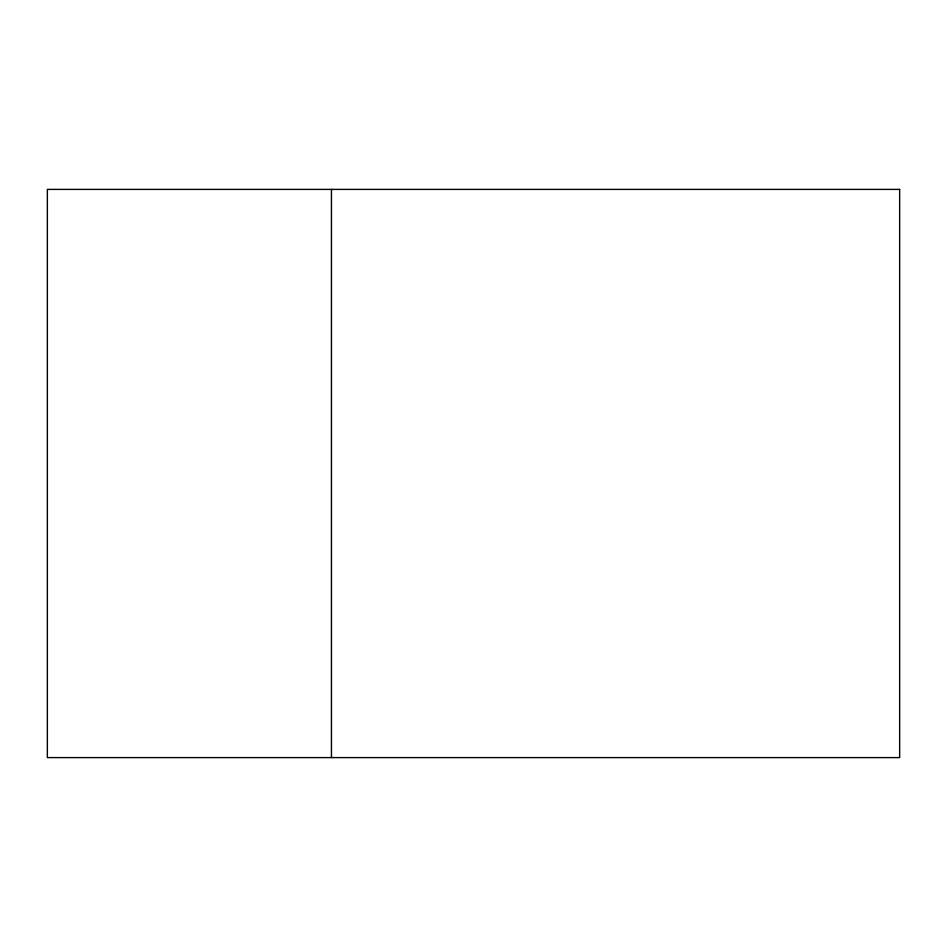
<?xml version="1.0" encoding="UTF-8"?>
<svg xmlns="http://www.w3.org/2000/svg" width="947" height="947" viewBox="0 0 947 947"><rect width="100%" height="100%" fill="white"/><g stroke="black" fill="none" stroke-linecap="round" stroke-linejoin="round"><path stroke-width="1.42" d="M331.45 189.4L331.45 757.6M899.65 189.4L47.35 189.4L47.35 757.6L899.65 757.6L899.65 189.4"/></g></svg>
